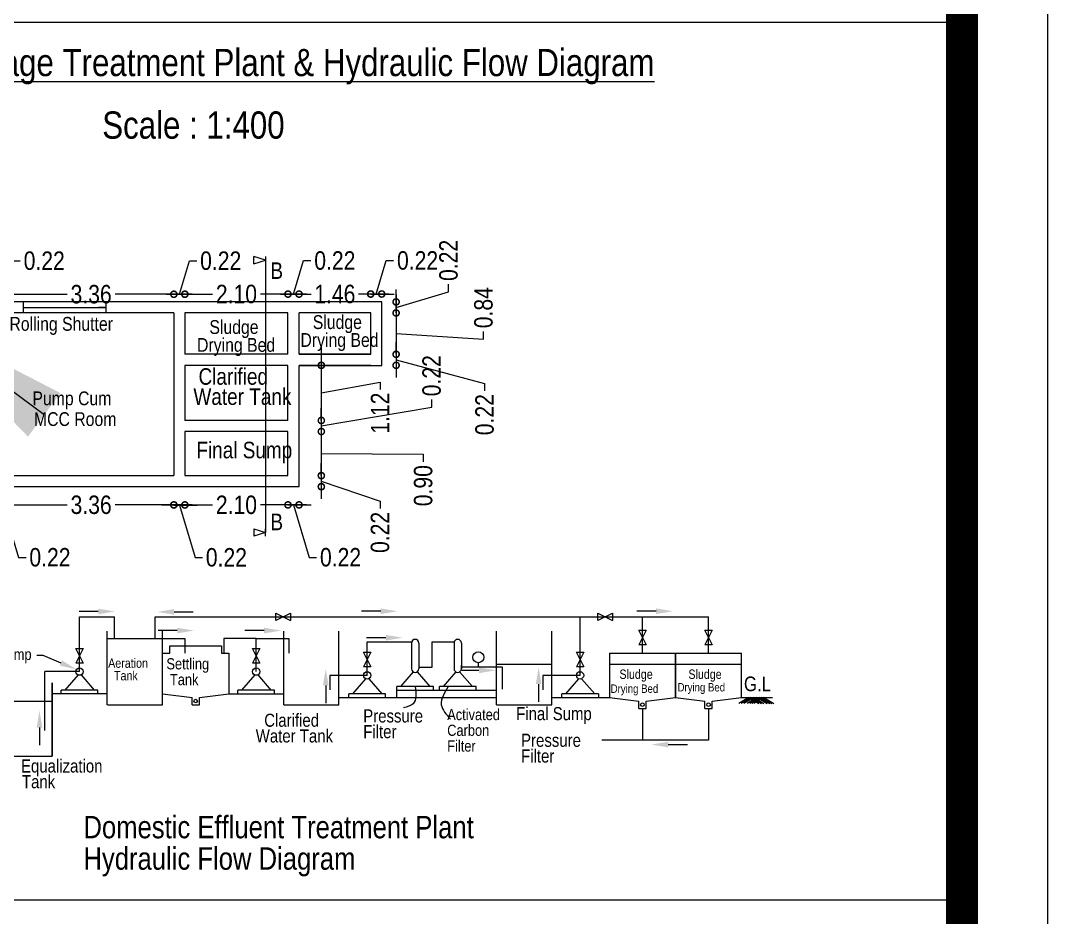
# Model space of a CAD drawing. Header units: metres. Extents: x 3750 to 6203, y 1588 to 3614.
# Drawn here: x 3840.56 to 3848.91, y 1775.19 to 1782.48 of the extents above; entities that cross this region are included whole.
import ezdxf
from ezdxf import colors
from ezdxf.entities.mleader import LeaderData, LeaderLine
from ezdxf.math import Vec2, Vec3

# ---------------------------------------------------------------- set-up
doc = ezdxf.new("R2010")
doc.units = ezdxf.units.M
doc.linetypes.add('ACAD_ISO02W100', pattern=[15, 12, -3])
doc.linetypes.add('PHANTOM2', pattern=[31.75, 15.875, -3.175, 3.175, -3.175, 3.175, -3.175])
doc.styles.add('DIM', font='swissc.ttf')
doc.styles.get("Standard").update_dxf_attribs({"font": 'swissc.ttf'})
doc.styles.add('style2a', font='swissc.ttf')
doc.dimstyles.new('Din', dxfattribs={"dimscale": 0, "dimtxt": 0.25, "dimasz": 0.1, "dimexe": 0.15, "dimexo": 0.15, "dimgap": 0.03, "dimtad": 0, "dimzin": 0, "dimdsep": 46, "dimtxsty": 'DIM', "dimblk": 'DOTSMALL', "dimcen": 0.09, "dimdle": 0.15, "dimse1": 1, "dimse2": 1, "dimclrd": 256, "dimclre": 256, "dimclrt": 7, "dimadec": 0, "dimazin": 3, "dimtfac": 1, "dimtofl": 0, "dimtmove": 0, "dimatfit": 0, "dimldrblk": 'DOTSMALL', "dimfxl": 0, "dimtolj": 1, "dimtzin": 0, "dimarcsym": 0})

# ---------------------------------------------------------------- blocks, each defined once
blk = doc.blocks.new('_DotSmall')
at = {"color": 0, "linetype": 'ByBlock', "const_width": 0.5}
blk.add_lwpolyline([(-0.0625, 0, 1), (0.0625, 0, 1)], format="xyb", close=True, dxfattribs=at)
blk = doc.blocks.new('*D369')
at = {"lineweight": -2}
for p, q in [((3840.4131, 1780.2551), (3840.4947, 1780.5272)), ((3840.4947, 1780.5272), (3840.5547, 1780.5272)), ((3840.3682, 1780.2551), (3840.2682, 1780.2551)), ((3840.3682, 1780.2551), (3840.4579, 1780.2551)), ((3840.4579, 1780.2551), (3840.5579, 1780.2551))]:
    blk.add_line(p, q, dxfattribs=at)
at = {"layer": 'Defpoints', "color": 0}
for p in [(3840.4579, 1780.2551), (3840.3682, 1780.1033), (3840.4579, 1780.1033)]:
    blk.add_point(p, dxfattribs=at)
at = {"lineweight": -2, "xscale": 0.1, "yscale": 0.1, "zscale": 0.1}
blk.add_blockref('_DotSmall', (3840.3682, 1780.2551), dxfattribs=at)
at = {"lineweight": -2, "xscale": 0.1, "yscale": 0.1, "zscale": 0.1, "rotation": 180}
blk.add_blockref('_DotSmall', (3840.4579, 1780.2551), dxfattribs=at)
at = {"color": 7, "insert": (3840.7492, 1780.5272), "char_height": 0.15, "attachment_point": 5, "style": 'DIM'}
blk.add_mtext('\\A1;0.22', dxfattribs=at)
blk = doc.blocks.new('*D370')
at = {"lineweight": -2}
for p, q in [((3840.3079, 1780.2551), (3840.9343, 1780.2551)), ((3841.9529, 1780.2551), (3841.3265, 1780.2551))]:
    blk.add_line(p, q, dxfattribs=at)
at = {"layer": 'Defpoints', "color": 0}
for p in [(3841.8029, 1780.2551), (3840.4579, 1780.1033), (3841.8029, 1780.1033)]:
    blk.add_point(p, dxfattribs=at)
at = {"lineweight": -2, "xscale": 0.1, "yscale": 0.1, "zscale": 0.1, "rotation": 180}
blk.add_blockref('_DotSmall', (3840.4579, 1780.2551), dxfattribs=at)
at = {"lineweight": -2, "xscale": 0.1, "yscale": 0.1, "zscale": 0.1}
blk.add_blockref('_DotSmall', (3841.8029, 1780.2551), dxfattribs=at)
at = {"color": 7, "insert": (3841.1304, 1780.2551), "char_height": 0.15, "attachment_point": 5, "style": 'DIM'}
blk.add_mtext('\\A1;3.36', dxfattribs=at)
blk = doc.blocks.new('*D371')
at = {"lineweight": -2}
for p, q in [((3841.8477, 1780.2552), (3841.9293, 1780.5273)), ((3841.9293, 1780.5273), (3841.9893, 1780.5273)), ((3841.8029, 1780.2552), (3841.7029, 1780.2552)), ((3841.8029, 1780.2552), (3841.8925, 1780.2552)), ((3841.8925, 1780.2552), (3841.9925, 1780.2552))]:
    blk.add_line(p, q, dxfattribs=at)
at = {"layer": 'Defpoints', "color": 0}
for p in [(3841.8925, 1780.2552), (3841.8029, 1780.1033), (3841.8925, 1780.1033)]:
    blk.add_point(p, dxfattribs=at)
at = {"lineweight": -2, "xscale": 0.1, "yscale": 0.1, "zscale": 0.1}
blk.add_blockref('_DotSmall', (3841.8029, 1780.2552), dxfattribs=at)
at = {"lineweight": -2, "xscale": 0.1, "yscale": 0.1, "zscale": 0.1, "rotation": 180}
blk.add_blockref('_DotSmall', (3841.8925, 1780.2552), dxfattribs=at)
at = {"color": 7, "insert": (3842.1838, 1780.5273), "char_height": 0.15, "attachment_point": 5, "style": 'DIM'}
blk.add_mtext('\\A1;0.22', dxfattribs=at)
blk = doc.blocks.new('*D372')
at = {"lineweight": -2}
for p, q in [((3841.7425, 1780.2564), (3842.1171, 1780.2564)), ((3842.8809, 1780.2564), (3842.5063, 1780.2564))]:
    blk.add_line(p, q, dxfattribs=at)
at = {"layer": 'Defpoints', "color": 0}
for p in [(3842.7309, 1780.2564), (3841.8925, 1780.1033), (3842.7309, 1780.1033)]:
    blk.add_point(p, dxfattribs=at)
at = {"lineweight": -2, "xscale": 0.1, "yscale": 0.1, "zscale": 0.1, "rotation": 180}
blk.add_blockref('_DotSmall', (3841.8925, 1780.2564), dxfattribs=at)
at = {"lineweight": -2, "xscale": 0.1, "yscale": 0.1, "zscale": 0.1}
blk.add_blockref('_DotSmall', (3842.7309, 1780.2564), dxfattribs=at)
at = {"color": 7, "insert": (3842.3117, 1780.2564), "char_height": 0.15, "attachment_point": 5, "style": 'DIM'}
blk.add_mtext('\\A1;2.10', dxfattribs=at)
blk = doc.blocks.new('*D373')
at = {"lineweight": -2}
for p, q in [((3842.7757, 1780.2566), (3842.8574, 1780.5287)), ((3842.8574, 1780.5287), (3842.9174, 1780.5287)), ((3842.7309, 1780.2566), (3842.6309, 1780.2566)), ((3842.7309, 1780.2566), (3842.8206, 1780.2566)), ((3842.8206, 1780.2566), (3842.9206, 1780.2566))]:
    blk.add_line(p, q, dxfattribs=at)
at = {"layer": 'Defpoints', "color": 0}
for p in [(3842.8206, 1780.2566), (3842.7309, 1780.1033), (3842.8206, 1780.1033)]:
    blk.add_point(p, dxfattribs=at)
at = {"lineweight": -2, "xscale": 0.1, "yscale": 0.1, "zscale": 0.1}
blk.add_blockref('_DotSmall', (3842.7309, 1780.2566), dxfattribs=at)
at = {"lineweight": -2, "xscale": 0.1, "yscale": 0.1, "zscale": 0.1, "rotation": 180}
blk.add_blockref('_DotSmall', (3842.8206, 1780.2566), dxfattribs=at)
at = {"color": 7, "insert": (3843.1119, 1780.5287), "char_height": 0.15, "attachment_point": 5, "style": 'DIM'}
blk.add_mtext('\\A1;0.22', dxfattribs=at)
blk = doc.blocks.new('*D374')
at = {"lineweight": -2}
for p, q in [((3842.6706, 1780.2566), (3842.9194, 1780.2566)), ((3843.5534, 1780.2566), (3843.3046, 1780.2566))]:
    blk.add_line(p, q, dxfattribs=at)
at = {"layer": 'Defpoints', "color": 0}
for p in [(3843.4034, 1780.2566), (3842.8206, 1780.1033), (3843.4034, 1780.1033)]:
    blk.add_point(p, dxfattribs=at)
at = {"lineweight": -2, "xscale": 0.1, "yscale": 0.1, "zscale": 0.1, "rotation": 180}
blk.add_blockref('_DotSmall', (3842.8206, 1780.2566), dxfattribs=at)
at = {"lineweight": -2, "xscale": 0.1, "yscale": 0.1, "zscale": 0.1}
blk.add_blockref('_DotSmall', (3843.4034, 1780.2566), dxfattribs=at)
at = {"color": 7, "insert": (3843.112, 1780.2566), "char_height": 0.15, "attachment_point": 5, "style": 'DIM'}
blk.add_mtext('\\A1;1.46', dxfattribs=at)
blk = doc.blocks.new('*D375')
at = {"lineweight": -2}
for p, q in [((3843.4482, 1780.2573), (3843.5299, 1780.5294)), ((3843.5299, 1780.5294), (3843.5899, 1780.5294)), ((3843.4034, 1780.2573), (3843.3034, 1780.2573)), ((3843.4034, 1780.2573), (3843.4931, 1780.2573)), ((3843.4931, 1780.2573), (3843.5931, 1780.2573))]:
    blk.add_line(p, q, dxfattribs=at)
at = {"layer": 'Defpoints', "color": 0}
for p in [(3843.4931, 1780.2573), (3843.4034, 1780.1033), (3843.4931, 1780.1033)]:
    blk.add_point(p, dxfattribs=at)
at = {"lineweight": -2, "xscale": 0.1, "yscale": 0.1, "zscale": 0.1}
blk.add_blockref('_DotSmall', (3843.4034, 1780.2573), dxfattribs=at)
at = {"lineweight": -2, "xscale": 0.1, "yscale": 0.1, "zscale": 0.1, "rotation": 180}
blk.add_blockref('_DotSmall', (3843.4931, 1780.2573), dxfattribs=at)
at = {"color": 7, "insert": (3843.7844, 1780.5294), "char_height": 0.15, "attachment_point": 5, "style": 'DIM'}
blk.add_mtext('\\A1;0.22', dxfattribs=at)
blk = doc.blocks.new('*D385')
at = {"lineweight": -2}
for p, q in [((3840.3682, 1778.5425), (3840.2682, 1778.5425)), ((3840.3682, 1778.5425), (3840.4579, 1778.5425)), ((3840.4131, 1778.5425), (3840.541, 1778.1162)), ((3840.4579, 1778.5425), (3840.5579, 1778.5425)), ((3840.541, 1778.1162), (3840.601, 1778.1162))]:
    blk.add_line(p, q, dxfattribs=at)
at = {"layer": 'Defpoints', "color": 0}
for p in [(3840.3682, 1778.7808), (3840.4579, 1778.7808), (3840.4579, 1778.5425)]:
    blk.add_point(p, dxfattribs=at)
at = {"lineweight": -2, "xscale": 0.1, "yscale": 0.1, "zscale": 0.1}
blk.add_blockref('_DotSmall', (3840.3682, 1778.5425), dxfattribs=at)
at = {"lineweight": -2, "xscale": 0.1, "yscale": 0.1, "zscale": 0.1, "rotation": 180}
blk.add_blockref('_DotSmall', (3840.4579, 1778.5425), dxfattribs=at)
at = {"color": 7, "insert": (3840.7955, 1778.1162), "char_height": 0.15, "attachment_point": 5, "style": 'DIM'}
blk.add_mtext('\\A1;0.22', dxfattribs=at)
blk = doc.blocks.new('*D386')
at = {"lineweight": -2}
for p, q in [((3840.3079, 1778.543), (3840.9343, 1778.543)), ((3841.9529, 1778.543), (3841.3265, 1778.543))]:
    blk.add_line(p, q, dxfattribs=at)
at = {"layer": 'Defpoints', "color": 0}
for p in [(3840.4579, 1778.7808), (3841.8029, 1778.7808), (3841.8029, 1778.543)]:
    blk.add_point(p, dxfattribs=at)
at = {"lineweight": -2, "xscale": 0.1, "yscale": 0.1, "zscale": 0.1, "rotation": 180}
blk.add_blockref('_DotSmall', (3840.4579, 1778.543), dxfattribs=at)
at = {"lineweight": -2, "xscale": 0.1, "yscale": 0.1, "zscale": 0.1}
blk.add_blockref('_DotSmall', (3841.8029, 1778.543), dxfattribs=at)
at = {"color": 7, "insert": (3841.1304, 1778.543), "char_height": 0.15, "attachment_point": 5, "style": 'DIM'}
blk.add_mtext('\\A1;3.36', dxfattribs=at)
blk = doc.blocks.new('*D387')
at = {"lineweight": -2}
for p, q in [((3841.8029, 1778.542), (3841.7029, 1778.542)), ((3841.8029, 1778.542), (3841.8925, 1778.542)), ((3841.8477, 1778.542), (3841.9756, 1778.1158)), ((3841.8925, 1778.542), (3841.9925, 1778.542)), ((3841.9756, 1778.1158), (3842.0356, 1778.1158))]:
    blk.add_line(p, q, dxfattribs=at)
at = {"layer": 'Defpoints', "color": 0}
for p in [(3841.8029, 1778.7808), (3841.8925, 1778.7808), (3841.8925, 1778.542)]:
    blk.add_point(p, dxfattribs=at)
at = {"lineweight": -2, "xscale": 0.1, "yscale": 0.1, "zscale": 0.1}
blk.add_blockref('_DotSmall', (3841.8029, 1778.542), dxfattribs=at)
at = {"lineweight": -2, "xscale": 0.1, "yscale": 0.1, "zscale": 0.1, "rotation": 180}
blk.add_blockref('_DotSmall', (3841.8925, 1778.542), dxfattribs=at)
at = {"color": 7, "insert": (3842.2301, 1778.1158), "char_height": 0.15, "attachment_point": 5, "style": 'DIM'}
blk.add_mtext('\\A1;0.22', dxfattribs=at)
blk = doc.blocks.new('*D388')
at = {"lineweight": -2}
for p, q in [((3841.7425, 1778.5428), (3842.1171, 1778.5428)), ((3842.8809, 1778.5428), (3842.5063, 1778.5428))]:
    blk.add_line(p, q, dxfattribs=at)
at = {"layer": 'Defpoints', "color": 0}
for p in [(3841.8925, 1778.7808), (3842.7309, 1778.7808), (3842.7309, 1778.5428)]:
    blk.add_point(p, dxfattribs=at)
at = {"lineweight": -2, "xscale": 0.1, "yscale": 0.1, "zscale": 0.1, "rotation": 180}
blk.add_blockref('_DotSmall', (3841.8925, 1778.5428), dxfattribs=at)
at = {"lineweight": -2, "xscale": 0.1, "yscale": 0.1, "zscale": 0.1}
blk.add_blockref('_DotSmall', (3842.7309, 1778.5428), dxfattribs=at)
at = {"color": 7, "insert": (3842.3117, 1778.5428), "char_height": 0.15, "attachment_point": 5, "style": 'DIM'}
blk.add_mtext('\\A1;2.10', dxfattribs=at)
blk = doc.blocks.new('*D389')
at = {"lineweight": -2}
for p, q in [((3842.7309, 1778.5428), (3842.6309, 1778.5428)), ((3842.7309, 1778.5428), (3842.8206, 1778.5428)), ((3842.7757, 1778.5428), (3842.9036, 1778.1165)), ((3842.8206, 1778.5428), (3842.9206, 1778.5428)), ((3842.9036, 1778.1165), (3842.9636, 1778.1165))]:
    blk.add_line(p, q, dxfattribs=at)
at = {"layer": 'Defpoints', "color": 0}
for p in [(3842.7309, 1778.7808), (3842.8206, 1778.7808), (3842.8206, 1778.5428)]:
    blk.add_point(p, dxfattribs=at)
at = {"lineweight": -2, "xscale": 0.1, "yscale": 0.1, "zscale": 0.1}
blk.add_blockref('_DotSmall', (3842.7309, 1778.5428), dxfattribs=at)
at = {"lineweight": -2, "xscale": 0.1, "yscale": 0.1, "zscale": 0.1, "rotation": 180}
blk.add_blockref('_DotSmall', (3842.8206, 1778.5428), dxfattribs=at)
at = {"color": 7, "insert": (3843.1581, 1778.1165), "char_height": 0.15, "attachment_point": 5, "style": 'DIM'}
blk.add_mtext('\\A1;0.22', dxfattribs=at)
blk = doc.blocks.new('*D398')
at = {"lineweight": -2}
for p, q in [((3843.61, 1780.193), (3843.61, 1780.293)), ((3844.0363, 1780.2761), (3844.0363, 1780.3361)), ((3843.61, 1780.1482), (3844.0363, 1780.2761)), ((3843.61, 1780.1033), (3843.61, 1780.193)), ((3843.61, 1780.1033), (3843.61, 1780.0033))]:
    blk.add_line(p, q, dxfattribs=at)
at = {"layer": 'Defpoints', "color": 0}
for p in [(3843.4034, 1780.193), (3843.61, 1780.193), (3843.4034, 1780.1033)]:
    blk.add_point(p, dxfattribs=at)
at = {"lineweight": -2, "xscale": 0.1, "yscale": 0.1, "zscale": 0.1}
for p, rotation in [((3843.61, 1780.193), 270), ((3843.61, 1780.1033), 90)]:
    blk.add_blockref('_DotSmall', p, dxfattribs=dict(at, rotation=rotation))
at = {"color": 7, "insert": (3844.0363, 1780.5306), "char_height": 0.15, "attachment_point": 5, "rotation": 90, "style": 'DIM'}
blk.add_mtext('\\A1;0.22', dxfattribs=at)
blk = doc.blocks.new('*D399')
at = {"lineweight": -2}
for p, q in [((3843.61, 1780.2533), (3843.61, 1779.6171)), ((3844.3207, 1779.8913), (3844.3207, 1779.9513)), ((3843.61, 1779.9352), (3844.3207, 1779.8913))]:
    blk.add_line(p, q, dxfattribs=at)
at = {"layer": 'Defpoints', "color": 0}
for p in [(3843.4034, 1780.1033), (3843.4034, 1779.7671), (3843.61, 1779.7671)]:
    blk.add_point(p, dxfattribs=at)
at = {"lineweight": -2, "xscale": 0.1, "yscale": 0.1, "zscale": 0.1}
for p, rotation in [((3843.61, 1780.1033), 90), ((3843.61, 1779.7671), 270)]:
    blk.add_blockref('_DotSmall', p, dxfattribs=dict(at, rotation=rotation))
at = {"color": 7, "insert": (3844.3207, 1780.1462), "char_height": 0.15, "attachment_point": 5, "rotation": 90, "style": 'DIM'}
blk.add_mtext('\\A1;0.84', dxfattribs=at)
blk = doc.blocks.new('*D400')
at = {"lineweight": -2}
for p, q in [((3843.61, 1779.7671), (3843.61, 1779.8671)), ((3843.61, 1779.7671), (3843.61, 1779.6774)), ((3843.61, 1779.7223), (3844.3297, 1779.531)), ((3843.61, 1779.6774), (3843.61, 1779.5774)), ((3844.3297, 1779.531), (3844.3297, 1779.471))]:
    blk.add_line(p, q, dxfattribs=at)
at = {"layer": 'Defpoints', "color": 0}
for p in [(3843.4034, 1779.7671), (3843.4034, 1779.6774), (3843.61, 1779.6774)]:
    blk.add_point(p, dxfattribs=at)
at = {"lineweight": -2, "xscale": 0.1, "yscale": 0.1, "zscale": 0.1}
for p, rotation in [((3843.61, 1779.7671), 270), ((3843.61, 1779.6774), 90)]:
    blk.add_blockref('_DotSmall', p, dxfattribs=dict(at, rotation=rotation))
at = {"color": 7, "insert": (3844.3297, 1779.2765), "char_height": 0.15, "attachment_point": 5, "rotation": 90, "style": 'DIM'}
blk.add_mtext('\\A1;0.22', dxfattribs=at)
blk = doc.blocks.new('*D401')
at = {"lineweight": -2}
for p, q in [((3843.002, 1779.8274), (3843.002, 1779.0791)), ((3843.002, 1779.4533), (3843.4795, 1779.5401)), ((3843.4795, 1779.5401), (3843.4795, 1779.4801))]:
    blk.add_line(p, q, dxfattribs=at)
at = {"layer": 'Defpoints', "color": 0}
for p in [(3842.8206, 1779.6774), (3842.7309, 1779.2291), (3843.002, 1779.2291)]:
    blk.add_point(p, dxfattribs=at)
at = {"lineweight": -2, "xscale": 0.1, "yscale": 0.1, "zscale": 0.1}
for p, rotation in [((3843.002, 1779.6774), 90), ((3843.002, 1779.2291), 270)]:
    blk.add_blockref('_DotSmall', p, dxfattribs=dict(at, rotation=rotation))
at = {"color": 7, "insert": (3843.4795, 1779.2885), "char_height": 0.15, "attachment_point": 5, "rotation": 90, "style": 'DIM'}
blk.add_mtext('\\A1;1.12', dxfattribs=at)
blk = doc.blocks.new('*D402')
at = {"lineweight": -2}
for p, q in [((3843.8992, 1779.3385), (3843.8992, 1779.3985)), ((3843.002, 1779.1843), (3843.8992, 1779.3385)), ((3843.002, 1779.2291), (3843.002, 1779.3291)), ((3843.002, 1779.2291), (3843.002, 1779.1394)), ((3843.002, 1779.1394), (3843.002, 1779.0394))]:
    blk.add_line(p, q, dxfattribs=at)
at = {"layer": 'Defpoints', "color": 0}
for p in [(3842.7309, 1779.2291), (3842.7309, 1779.1394), (3843.002, 1779.1394)]:
    blk.add_point(p, dxfattribs=at)
at = {"lineweight": -2, "xscale": 0.1, "yscale": 0.1, "zscale": 0.1}
for p, rotation in [((3843.002, 1779.2291), 270), ((3843.002, 1779.1394), 90)]:
    blk.add_blockref('_DotSmall', p, dxfattribs=dict(at, rotation=rotation))
at = {"color": 7, "insert": (3843.8992, 1779.593), "char_height": 0.15, "attachment_point": 5, "rotation": 90, "style": 'DIM'}
blk.add_mtext('\\A1;0.22', dxfattribs=at)
blk = doc.blocks.new('*D351')
at = {"lineweight": -2}
for p, q in [((3843.002, 1779.2894), (3843.002, 1778.6308)), ((3843.002, 1778.9601), (3843.8303, 1778.954)), ((3843.8303, 1778.954), (3843.8303, 1778.894))]:
    blk.add_line(p, q, dxfattribs=at)
at = {"layer": 'Defpoints', "color": 0}
for p in [(3842.7309, 1779.1394), (3842.7309, 1778.7808), (3843.002, 1778.7808)]:
    blk.add_point(p, dxfattribs=at)
at = {"lineweight": -2, "xscale": 0.1, "yscale": 0.1, "zscale": 0.1}
for p, rotation in [((3843.002, 1779.1394), 90), ((3843.002, 1778.7808), 270)]:
    blk.add_blockref('_DotSmall', p, dxfattribs=dict(at, rotation=rotation))
at = {"color": 7, "insert": (3843.8303, 1778.6992), "char_height": 0.15, "attachment_point": 5, "rotation": 90, "style": 'DIM'}
blk.add_mtext('\\A1;0.90', dxfattribs=at)
blk = doc.blocks.new('*D403')
at = {"lineweight": -2}
for p, q in [((3843.002, 1778.7808), (3843.002, 1778.8808)), ((3843.002, 1778.7808), (3843.002, 1778.6911)), ((3843.002, 1778.736), (3843.4798, 1778.5739)), ((3843.002, 1778.6911), (3843.002, 1778.5911)), ((3843.4798, 1778.5739), (3843.4798, 1778.5139))]:
    blk.add_line(p, q, dxfattribs=at)
at = {"layer": 'Defpoints', "color": 0}
for p in [(3842.7309, 1778.7808), (3842.7309, 1778.6911), (3843.002, 1778.6911)]:
    blk.add_point(p, dxfattribs=at)
at = {"lineweight": -2, "xscale": 0.1, "yscale": 0.1, "zscale": 0.1}
for p, rotation in [((3843.002, 1778.7808), 270), ((3843.002, 1778.6911), 90)]:
    blk.add_blockref('_DotSmall', p, dxfattribs=dict(at, rotation=rotation))
at = {"color": 7, "insert": (3843.4798, 1778.3193), "char_height": 0.15, "attachment_point": 5, "rotation": 90, "style": 'DIM'}
blk.add_mtext('\\A1;0.22', dxfattribs=at)

msp = doc.modelspace()

# ---------------------------------------------------------------- linework, layer by layer
for p, q in [((3842.5494, 1780.5327), (3842.4526, 1780.5617)), ((3842.4526, 1780.5036), (3842.5494, 1780.5327)), ((3840.5802, 1780.1033), (3840.5802, 1780.193)), ((3840.5802, 1780.1482), (3841.2527, 1780.1482)), ((3841.2527, 1780.1482), (3841.1906, 1780.1482)), ((3841.2527, 1780.1033), (3841.2527, 1780.193)), ((3841.8029, 1780.1033), (3840.4579, 1780.1033)), ((3841.8029, 1780.1033), (3841.8029, 1778.7808)), ((3842.7309, 1780.1033), (3841.8925, 1780.1033)), ((3841.8925, 1780.1033), (3841.8925, 1779.7671)), ((3842.7309, 1779.7671), (3842.7309, 1780.1033)), ((3842.8206, 1779.7671), (3842.8206, 1780.1033)), ((3843.4034, 1780.1033), (3842.8206, 1780.1033)), ((3843.4034, 1779.7671), (3843.4034, 1780.1033)), ((3842.7309, 1779.7671), (3841.8925, 1779.7671)), ((3842.8206, 1779.7671), (3843.4034, 1779.7671)), ((3843.4034, 1779.7671), (3842.8206, 1779.7671)), ((3842.7309, 1779.6774), (3841.8925, 1779.6774)), ((3841.8925, 1779.6774), (3841.8925, 1779.2291)), ((3842.7309, 1779.2291), (3842.7309, 1779.6774)), ((3843.4034, 1779.6774), (3842.8206, 1779.6774)), ((3842.7309, 1779.2291), (3841.8925, 1779.2291)), ((3842.7309, 1779.1394), (3841.8925, 1779.1394)), ((3841.8925, 1779.1394), (3841.8925, 1778.7808)), ((3842.7309, 1778.7808), (3842.7309, 1779.1394)), ((3839.7585, 1778.7808), (3841.8029, 1778.7808)), ((3841.8925, 1778.7808), (3842.7309, 1778.7808)), ((3842.4526, 1778.3478), (3842.5494, 1778.3187)), ((3842.5494, 1778.3187), (3842.4526, 1778.2896)), ((3841.6522, 1777.4557), (3841.6522, 1777.6333)), ((3842.633, 1777.6035), (3842.633, 1777.6632)), ((3842.633, 1777.6632), (3842.6927, 1777.6333)), ((3842.6927, 1777.6333), (3842.633, 1777.6035)), ((3842.6927, 1777.6333), (3842.7524, 1777.6632)), ((3842.6927, 1777.6333), (3842.7524, 1777.6035)), ((3842.7524, 1777.6632), (3842.7524, 1777.6035)), ((3845.2506, 1777.6632), (3845.3103, 1777.6333)), ((3845.2506, 1777.6035), (3845.2506, 1777.6632)), ((3845.3103, 1777.6333), (3845.2506, 1777.6035)), ((3845.3103, 1777.6333), (3845.37, 1777.6632)), ((3845.3103, 1777.6333), (3845.37, 1777.6035)), ((3845.37, 1777.6632), (3845.37, 1777.6035)), ((3841.2601, 1776.9186), (3841.2601, 1777.5154)), ((3841.2643, 1777.4557), (3841.7119, 1777.4557)), ((3841.7119, 1776.9186), (3841.7119, 1777.5154)), ((3841.7119, 1777.4557), (3841.8909, 1777.4557)), ((3841.8909, 1777.4557), (3841.8909, 1777.3364)), ((3842.6966, 1776.9186), (3842.6966, 1777.5154)), ((3843.1442, 1776.9186), (3843.1442, 1777.5154)), ((3844.4274, 1776.9186), (3844.4274, 1777.5154)), ((3844.875, 1776.9186), (3844.875, 1777.5154)), ((3845.6128, 1777.4642), (3845.583, 1777.5239)), ((3845.583, 1777.5239), (3845.6427, 1777.5239)), ((3845.6128, 1777.4642), (3845.583, 1777.4046)), ((3845.6427, 1777.5239), (3845.6128, 1777.4642)), ((3845.6128, 1777.4642), (3845.6427, 1777.4046)), ((3846.1201, 1777.5239), (3846.1798, 1777.5239)), ((3846.1499, 1777.4642), (3846.1201, 1777.5239)), ((3846.1499, 1777.4642), (3846.1201, 1777.4046)), ((3846.1798, 1777.5239), (3846.1499, 1777.4642)), ((3846.1499, 1777.4642), (3846.1798, 1777.4046)), ((3841.0064, 1777.3747), (3841.0661, 1777.3747)), ((3841.0363, 1777.315), (3841.0064, 1777.3747)), ((3841.0661, 1777.3747), (3841.0363, 1777.315)), ((3841.7716, 1777.3364), (3841.7716, 1777.396)), ((3841.7716, 1777.396), (3842.1893, 1777.396)), ((3842.1893, 1777.396), (3842.1893, 1777.3364)), ((3842.4728, 1777.315), (3842.443, 1777.3747)), ((3842.443, 1777.3747), (3842.5027, 1777.3747)), ((3842.5027, 1777.3747), (3842.4728, 1777.315)), ((3843.7353, 1777.4201), (3843.7353, 1777.2112)), ((3843.7949, 1777.4201), (3843.7949, 1777.2112)), ((3843.9033, 1777.2225), (3843.9033, 1777.4285)), ((3843.9033, 1777.4285), (3844.0819, 1777.4285)), ((3844.0807, 1777.4201), (3844.0807, 1777.2112)), ((3844.1404, 1777.4201), (3844.1404, 1777.2112)), ((3845.6427, 1777.4046), (3845.583, 1777.4046)), ((3846.1798, 1777.4046), (3846.1201, 1777.4046)), ((3841.0363, 1777.315), (3841.0064, 1777.2554)), ((3841.0363, 1777.315), (3841.0661, 1777.2554)), ((3841.7119, 1777.3364), (3841.7716, 1777.3364)), ((3842.1893, 1777.3364), (3842.249, 1777.3364)), ((3842.249, 1777.3364), (3842.249, 1777.0081)), ((3842.4728, 1777.315), (3842.443, 1777.2554)), ((3842.4728, 1777.315), (3842.5027, 1777.2554)), ((3843.3748, 1777.2852), (3843.345, 1777.3449)), ((3843.345, 1777.3449), (3843.4047, 1777.3449)), ((3843.3748, 1777.2852), (3843.345, 1777.2255)), ((3843.4047, 1777.3449), (3843.3748, 1777.2852)), ((3843.3748, 1777.2852), (3843.4047, 1777.2255)), ((3845.0757, 1777.3449), (3845.1354, 1777.3449)), ((3845.1055, 1777.2852), (3845.0757, 1777.3449)), ((3845.1055, 1777.2852), (3845.0757, 1777.2255)), ((3845.1354, 1777.3449), (3845.1055, 1777.2852)), ((3845.1055, 1777.2852), (3845.1354, 1777.2255)), ((3845.3443, 1777.3364), (3845.3443, 1776.9783)), ((3845.3443, 1777.3364), (3845.8814, 1777.3364)), ((3845.8814, 1776.9783), (3845.8814, 1777.3364)), ((3845.8814, 1777.3364), (3846.4185, 1777.3364)), ((3845.8814, 1777.3364), (3845.8814, 1776.9783)), ((3846.4185, 1776.9783), (3846.4185, 1777.3364)), ((3841.0661, 1777.2554), (3841.0064, 1777.2554)), ((3842.5027, 1777.2554), (3842.443, 1777.2554)), ((3843.4047, 1777.2255), (3843.345, 1777.2255)), ((3843.7949, 1777.2225), (3843.9033, 1777.2225)), ((3844.1404, 1777.2112), (3844.1404, 1777.2411)), ((3844.278, 1777.2596), (3844.278, 1777.2262)), ((3844.4274, 1777.2468), (3844.875, 1777.2468)), ((3845.1354, 1777.2255), (3845.0757, 1777.2255)), ((3845.3443, 1777.2468), (3845.8814, 1777.2468)), ((3845.8814, 1777.2468), (3846.4185, 1777.2468)), ((3841.0238, 1777.1601), (3840.9169, 1777.038)), ((3841.0488, 1777.1601), (3841.1556, 1777.038)), ((3842.4603, 1777.1601), (3842.3535, 1777.038)), ((3842.4853, 1777.1601), (3842.5922, 1777.038)), ((3843.3623, 1777.1302), (3843.2555, 1777.0081)), ((3843.3873, 1777.1302), (3843.4942, 1777.0081)), ((3843.7492, 1777.186), (3843.6457, 1777.0678)), ((3843.781, 1777.186), (3843.8845, 1777.0678)), ((3844.0946, 1777.186), (3843.9912, 1777.0678)), ((3844.1265, 1777.186), (3844.2299, 1777.0678)), ((3845.093, 1777.1302), (3844.9862, 1777.0081)), ((3845.118, 1777.1302), (3845.2249, 1777.0081)), ((3840.8125, 1777.0976), (3840.8125, 1776.5008)), ((3840.8125, 1776.5008), (3840.8125, 1777.0976)), ((3841.1855, 1777.038), (3840.8871, 1777.038)), ((3840.8871, 1777.0081), (3840.8871, 1777.038)), ((3841.1855, 1777.0081), (3841.1855, 1777.038)), ((3842.622, 1777.038), (3842.3236, 1777.038)), ((3842.3236, 1777.0081), (3842.3236, 1777.038)), ((3842.622, 1777.0081), (3842.622, 1777.038)), ((3843.038, 1777.0748), (3843.038, 1776.931)), ((3843.9143, 1777.0678), (3843.6159, 1777.0678)), ((3843.6159, 1776.9783), (3843.6159, 1777.0678)), ((3843.6159, 1777.038), (3844.4274, 1777.038)), ((3843.9143, 1777.038), (3843.9143, 1777.0678)), ((3843.9614, 1777.038), (3843.9614, 1777.0678)), ((3844.2598, 1777.0678), (3843.9614, 1777.0678)), ((3844.2598, 1777.038), (3844.2598, 1777.0678)), ((3844.7687, 1777.0868), (3844.7687, 1776.943)), ((3840.3649, 1776.9484), (3840.8125, 1776.9484)), ((3841.2601, 1777.0081), (3840.8125, 1777.0081)), ((3841.7119, 1777.0081), (3841.9506, 1776.9783)), ((3841.9506, 1776.9186), (3841.9506, 1776.9783)), ((3842.0103, 1776.9783), (3842.249, 1777.0081)), ((3842.0103, 1776.9186), (3842.0103, 1776.9783)), ((3842.249, 1777.0081), (3842.6966, 1777.0081)), ((3843.1442, 1776.9186), (3843.1442, 1776.9783)), ((3843.1442, 1776.9783), (3844.4274, 1776.9783)), ((3843.2256, 1776.9783), (3843.2256, 1777.0081)), ((3843.524, 1777.0081), (3843.2256, 1777.0081)), ((3843.524, 1776.9783), (3843.524, 1777.0081)), ((3844.875, 1776.9783), (3845.3443, 1776.9783)), ((3845.2547, 1777.0081), (3844.9563, 1777.0081)), ((3844.9563, 1776.9783), (3844.9563, 1777.0081)), ((3845.2547, 1777.0081), (3845.2547, 1776.9783)), ((3845.3443, 1776.9783), (3845.583, 1776.9484)), ((3845.583, 1776.8888), (3845.583, 1776.9484)), ((3845.6427, 1776.9484), (3845.8814, 1776.9783)), ((3845.6427, 1776.8888), (3845.6427, 1776.9484)), ((3845.8814, 1776.9783), (3846.1201, 1776.9484)), ((3846.1201, 1776.8888), (3846.1201, 1776.9484)), ((3846.1798, 1776.9484), (3846.4185, 1776.9783)), ((3846.1798, 1776.8888), (3846.1798, 1776.9484)), ((3846.477, 1776.9783), (3846.3954, 1776.9275)), ((3846.498, 1776.9783), (3846.4164, 1776.9275)), ((3846.4185, 1776.9783), (3846.6708, 1776.9783)), ((3846.5189, 1776.9783), (3846.4373, 1776.9275)), ((3846.5461, 1776.9783), (3846.4645, 1776.9275)), ((3846.477, 1776.9783), (3846.5587, 1776.9275)), ((3846.567, 1776.9783), (3846.4854, 1776.9275)), ((3846.498, 1776.9783), (3846.5796, 1776.9275)), ((3846.5838, 1776.9783), (3846.5022, 1776.9275)), ((3846.5189, 1776.9783), (3846.6005, 1776.9275)), ((3846.6005, 1776.9783), (3846.5189, 1776.9275)), ((3846.5461, 1776.9783), (3846.6277, 1776.9275)), ((3846.567, 1776.9783), (3846.6487, 1776.9275)), ((3846.5838, 1776.9783), (3846.6654, 1776.9275)), ((3846.6005, 1776.9783), (3846.6821, 1776.9275)), ((3841.2643, 1776.9186), (3841.7119, 1776.9186)), ((3841.9506, 1776.9186), (3842.0103, 1776.9186)), ((3842.6966, 1776.9186), (3843.1442, 1776.9186)), ((3843.1442, 1776.9186), (3843.1442, 1776.9246)), ((3844.4274, 1776.9186), (3844.875, 1776.9186)), ((3845.583, 1776.8888), (3845.6427, 1776.8888)), ((3846.1201, 1776.8888), (3846.1798, 1776.8888)), ((3840.7106, 1776.733), (3840.7106, 1776.5891)), ((3840.3649, 1776.5008), (3840.8125, 1776.5008))]:
    msp.add_line(p, q)
at = {"linetype": 'ACAD_ISO02W100', "ltscale": 13.5}
for p, q in [((3841.0363, 1777.1872), (3841.0363, 1777.6333)), ((3841.0363, 1777.6333), (3841.3198, 1777.6333)), ((3841.3198, 1777.4557), (3841.3198, 1777.6333)), ((3841.6522, 1777.6333), (3846.1499, 1777.6333)), ((3845.1055, 1777.1573), (3845.1055, 1777.6333)), ((3845.6128, 1777.3364), (3845.6128, 1777.6333)), ((3846.1499, 1777.3364), (3846.1499, 1777.6333)), ((3842.4728, 1777.4557), (3842.2081, 1777.4557)), ((3842.2081, 1777.4557), (3842.2081, 1777.3364)), ((3842.4728, 1777.1872), (3842.4728, 1777.4557)), ((3842.4728, 1777.4557), (3842.7375, 1777.4557)), ((3842.7375, 1777.4557), (3842.7375, 1777.3364)), ((3843.3748, 1777.1573), (3843.3748, 1777.4285)), ((3843.3748, 1777.4285), (3843.7365, 1777.4285)), ((3844.1404, 1777.2262), (3844.4709, 1777.2262)), ((3844.4709, 1777.2262), (3844.4709, 1777.0441)), ((3841.0363, 1777.1872), (3840.7528, 1777.1872)), ((3840.7528, 1776.7097), (3840.7528, 1777.1872)), ((3843.3748, 1777.1573), (3843.0715, 1777.1573)), ((3843.0715, 1777.1573), (3843.0715, 1777.0392)), ((3845.1055, 1777.1573), (3844.8022, 1777.1573)), ((3844.8022, 1777.1573), (3844.8022, 1777.0392)), ((3845.6128, 1776.8888), (3845.6128, 1776.6301)), ((3846.1499, 1776.8888), (3846.1499, 1776.6301)), ((3846.1499, 1776.6301), (3845.2828, 1776.6301))]:
    msp.add_line(p, q, dxfattribs=at)
for points in [[(3757.3408, 1816.1962), (3848.9056, 1816.1962), (3848.9056, 1743.751), (3757.3408, 1743.751)], [(3848.242, 1782.465), (3833.9843, 1782.465), (3833.9843, 1768.2017), (3848.242, 1768.2017)]]:
    msp.add_lwpolyline(points, close=True)
at = {"const_width": 0.2622}
msp.add_lwpolyline([(3758.0356, 1744.4458), (3848.2108, 1744.4458), (3848.2108, 1815.5014), (3758.0356, 1815.5014)], close=True, dxfattribs=at)
for points in [[(3842.4526, 1780.5036), (3842.4526, 1780.5617)], [(3842.5494, 1780.5617), (3842.5494, 1780.5036)], [(3839.6688, 1778.6911), (3842.8206, 1778.6911), (3842.8206, 1778.7808), (3842.8206, 1779.1394), (3842.8206, 1779.2291), (3842.8206, 1779.6774), (3843.4931, 1779.6774), (3843.4931, 1779.7671), (3843.4931, 1780.1033), (3843.4931, 1780.193), (3838.9067, 1780.193), (3838.9067, 1779.1394), (3838.9964, 1779.1394), (3839.6688, 1779.1394), (3839.6688, 1778.6911)], [(3842.4526, 1778.3478), (3842.4526, 1778.2896)], [(3842.5494, 1778.2896), (3842.5494, 1778.3478)], [(3841.1884, 1777.6764), (3841.0323, 1777.6764)], [(3841.8052, 1777.6731), (3841.9613, 1777.6731)], [(3843.4846, 1777.6785), (3843.3285, 1777.6785)], [(3845.7236, 1777.6785), (3845.5675, 1777.6785)], [(3841.8305, 1777.5214), (3841.6744, 1777.5214)], [(3842.5359, 1777.5214), (3842.3798, 1777.5214)], [(3843.5265, 1777.463), (3843.3704, 1777.463)], [(3840.8855, 1777.2576), (3840.7398, 1777.3184), (3840.688, 1777.3184)], [(3844.2838, 1777.198), (3844.1454, 1777.1975)], [(3845.822, 1776.5943), (3845.9781, 1776.5943)], [(3833.9843, 1775.3333), (3848.242, 1775.3333)]]:
    msp.add_lwpolyline(points)
at = {"linetype": 'PHANTOM2'}
msp.add_lwpolyline([(3842.5494, 1780.5327), (3842.5494, 1778.3187)], dxfattribs=at)
for centre, radius in [((3844.2785, 1777.3044), 0.0448), ((3841.0363, 1777.1872), 0.0298), ((3842.4728, 1777.1872), 0.0298), ((3843.3748, 1777.1573), 0.0298), ((3845.1055, 1777.1573), 0.0298), ((3841.9805, 1776.9484), 0.0149), ((3845.6128, 1776.9186), 0.0149), ((3846.1499, 1776.9186), 0.0149)]:
    msp.add_circle(centre, radius)
for centre, start, end in [((3843.7651, 1777.4201), 0, 180), ((3844.1106, 1777.4201), 0, 180), ((3843.7651, 1777.2112), 180, 0), ((3844.1106, 1777.2112), 180, 0)]:
    msp.add_arc(centre, 0.0298, start, end)
for points in [[(3843.7651, 1777.0678), (3843.748, 1776.9258), (3843.6703, 1776.8925)], [(3844.0335, 1777.0678), (3843.9775, 1776.9181), (3844.0521, 1776.8017)]]:
    msp.add_spline(points, degree=3)
for points in [[(3841.1884, 1777.6993), (3841.3257, 1777.6764), (3841.1884, 1777.6536)], [(3841.8052, 1777.6502), (3841.6679, 1777.6731), (3841.8052, 1777.6959)], [(3843.4846, 1777.7014), (3843.6218, 1777.6785), (3843.4846, 1777.6556)], [(3845.7236, 1777.7014), (3845.8609, 1777.6785), (3845.7236, 1777.6556)], [(3841.8305, 1777.5443), (3841.9677, 1777.5214), (3841.8305, 1777.4985)], [(3842.5359, 1777.5443), (3842.6732, 1777.5214), (3842.5359, 1777.4985)], [(3843.5265, 1777.4859), (3843.6638, 1777.463), (3843.5265, 1777.4401)], [(3840.8943, 1777.2787), (3841.0122, 1777.2048), (3840.8767, 1777.2365)], [(3843.0151, 1777.0748), (3843.038, 1777.2121), (3843.0608, 1777.0748)], [(3844.2837, 1777.2209), (3844.4211, 1777.1985), (3844.2839, 1777.1751)], [(3844.7459, 1777.0868), (3844.7687, 1777.2241), (3844.7916, 1777.0868)], [(3840.6877, 1776.733), (3840.7106, 1776.8702), (3840.7335, 1776.733)], [(3845.822, 1776.5714), (3845.6848, 1776.5943), (3845.822, 1776.6172)]]:
    msp.add_solid(points)

# ---------------------------------------------------------------- texts
at = {"style": 'style2a'}
for s, height, p in [('Scale : 1:400', 0.221697, (3841.2209, 1781.5199)), ('Rolling Shutter', 0.112081, (3840.4661, 1779.9585)), ('Sludge ', 0.11208, (3842.0919, 1779.9326)), ('Sludge ', 0.11208, (3842.9324, 1779.9727)), ('Drying Bed', 0.11208, (3841.9916, 1779.7873)), ('Drying Bed', 0.11208, (3842.8321, 1779.8275)), ('Clarified', 0.1345, (3842.0036, 1779.5195)), ('Pump Cum ', 0.11208, (3840.653, 1779.3529)), ('     Water Tank', 0.134498, (3841.7481, 1779.3556)), (' MCC Room', 0.11208, (3840.6298, 1779.1844)), ('Final Sump', 0.1345, (3841.9863, 1778.9218)), ('Pump', 0.09095, (3840.374, 1777.2826)), ('Aeration ', 0.07579, (3841.2689, 1777.2186)), ('Settling', 0.09095, (3841.7424, 1777.2057)), ('  Tank', 0.07579, (3841.2685, 1777.1164)), ('   Sludge', 0.07579, (3845.3534, 1777.1286)), ('   Sludge', 0.07579, (3845.9139, 1777.1286)), (' Tank', 0.09095, (3841.7424, 1777.0774)), ('G.L', 0.11936, (3846.4379, 1777.0282)), ('Drying Bed', 0.06821, (3845.3544, 1777.0148)), ('Drying Bed', 0.06821, (3845.8981, 1777.0264)), ('  Pressure', 0.10611, (3843.2752, 1776.7742)), ('  Activated', 0.090953, (3843.9676, 1776.7929)), (' Final Sump', 0.106111, (3844.5522, 1776.7929)), ('  Clarified', 0.106111, (3842.4701, 1776.7393)), ('Water Tank', 0.10611, (3842.4688, 1776.6116)), ('  Filter', 0.10611, (3843.2752, 1776.6465)), ('  Carbon', 0.09095, (3843.9676, 1776.6652)), ('  Filter', 0.09095, (3843.9676, 1776.5375)), ('  Pressure', 0.10611, (3844.5586, 1776.5763)), ('  Filter', 0.10611, (3844.5586, 1776.4486)), ('Equalization ', 0.106111, (3840.5604, 1776.3674)), ('Tank', 0.10611, (3840.568, 1776.2398)), ('Domestic Effluent Treatment Plant', 0.181905, (3841.0679, 1775.8327)), ('Hydraulic Flow Diagram', 0.181905, (3841.0679, 1775.5773))]:
    msp.add_text(s, height=height, dxfattribs=at).set_placement(p)
at = {"insert": (3839.0484, 1782.2502), "char_height": 0.221697, "width": 8.567162, "attachment_point": 1, "style": 'style2a'}
msp.add_mtext('{\\LPlan of Sewage Treatment Plant & Hydraulic Flow Diagram }', dxfattribs=at)
at = {"char_height": 0.1345, "style": 'style2a'}
for insert, attachment_point in [((3842.588, 1780.3799), 7), ((3842.588, 1778.4715), 1)]:
    msp.add_mtext_dynamic_manual_height_columns('B', width=1.099797, gutter_width=5.6041, heights=[0], dxfattribs=dict(at, insert=insert, attachment_point=attachment_point))

# ---------------------------------------------------------------- dimensions: what is measured, and where the dimension line sits
dim = msp.add_linear_dim(base=(3843.61, 1780.193), p1=(3843.4034, 1780.1033), p2=(3843.4034, 1780.193), angle=90, dimstyle='Din', override={"dimscale": 1, "dimtxt": 0.15, "dimlfac": 2.5, "dimpost": '\\X', "dimblk1": 'DotSmall', "dimblk2": 'DotSmall', "dimsah": 1, "dimtmove": 1})
dim.commit()
dim.dimension.update_dxf_attribs({"geometry": '*D398', "text_midpoint": (3844.0363, 1780.3661)})
for base, p1, p2, picture, middle in [((3840.4579, 1780.2551), (3840.3682, 1780.1033), (3840.4579, 1780.1033), '*D369', (3840.5847, 1780.5272)), ((3841.8925, 1780.2552), (3841.8029, 1780.1033), (3841.8925, 1780.1033), '*D371', (3842.0193, 1780.5273)), ((3842.8206, 1780.2566), (3842.7309, 1780.1033), (3842.8206, 1780.1033), '*D373', (3842.9474, 1780.5287)), ((3843.4931, 1780.2573), (3843.4034, 1780.1033), (3843.4931, 1780.1033), '*D375', (3843.6199, 1780.5294)), ((3841.8029, 1780.2551), (3840.4579, 1780.1033), (3841.8029, 1780.1033), '*D370', (3841.1304, 1780.2551)), ((3842.7309, 1780.2564), (3841.8925, 1780.1033), (3842.7309, 1780.1033), '*D372', (3842.3117, 1780.2564)), ((3843.4034, 1780.2566), (3842.8206, 1780.1033), (3843.4034, 1780.1033), '*D374', (3843.112, 1780.2566)), ((3840.4579, 1778.5425), (3840.3682, 1778.7808), (3840.4579, 1778.7808), '*D385', (3840.631, 1778.1162)), ((3841.8029, 1778.543), (3840.4579, 1778.7808), (3841.8029, 1778.7808), '*D386', (3841.1304, 1778.543)), ((3841.8925, 1778.542), (3841.8029, 1778.7808), (3841.8925, 1778.7808), '*D387', (3842.0656, 1778.1158)), ((3842.7309, 1778.5428), (3841.8925, 1778.7808), (3842.7309, 1778.7808), '*D388', (3842.3117, 1778.5428)), ((3842.8206, 1778.5428), (3842.7309, 1778.7808), (3842.8206, 1778.7808), '*D389', (3842.9936, 1778.1165))]:
    dim = msp.add_linear_dim(base=base, p1=p1, p2=p2, dimstyle='Din', override={"dimscale": 1, "dimtxt": 0.15, "dimlfac": 2.5, "dimpost": '\\X', "dimblk1": 'DotSmall', "dimblk2": 'DotSmall', "dimsah": 1, "dimtmove": 1})
    dim.commit()
    dim.dimension.update_dxf_attribs({"geometry": picture, "text_midpoint": middle})
for base, p1, p2, picture, middle in [((3843.61, 1779.7671), (3843.4034, 1780.1033), (3843.4034, 1779.7671), '*D399', (3844.3207, 1779.9813)), ((3843.61, 1779.6774), (3843.4034, 1779.7671), (3843.4034, 1779.6774), '*D400', (3844.3297, 1779.441)), ((3843.002, 1779.2291), (3842.8206, 1779.6774), (3842.7309, 1779.2291), '*D401', (3843.4795, 1779.4501)), ((3843.002, 1779.1394), (3842.7309, 1779.2291), (3842.7309, 1779.1394), '*D402', (3843.8992, 1779.4285)), ((3843.002, 1778.7808), (3842.7309, 1779.1394), (3842.7309, 1778.7808), '*D351', (3843.8303, 1778.864)), ((3843.002, 1778.6911), (3842.7309, 1778.7808), (3842.7309, 1778.6911), '*D403', (3843.4798, 1778.4839))]:
    dim = msp.add_linear_dim(base=base, p1=p1, p2=p2, angle=90, dimstyle='Din', override={"dimscale": 1, "dimtxt": 0.15, "dimlfac": 2.5, "dimpost": '\\X', "dimblk1": 'DotSmall', "dimblk2": 'DotSmall', "dimsah": 1, "dimtmove": 1})
    dim.commit()
    dim.dimension.update_dxf_attribs({"geometry": picture, "text_midpoint": middle, "dimtype": 160})

# ---------------------------------------------------------------- leaders
ml = msp.add_multileader_mtext('Standard')
ml.set_content('', color=256)
ml.set_leader_properties()
ml.build(insert=Vec2(0, 0))
ml.multileader.update_dxf_attribs({"text_right_attachment_type": 6, "dogleg_length": 0, "arrow_head_size": 1.345})
ctx = ml.context
ctx.base_point, ctx.char_height, ctx.arrow_head_size, ctx.landing_gap_size, ctx.plane_origin = Vec3(3839.7791, 1779.9947), 0.0807, 1.345, 0.0403, Vec3(3844.4983, 1780.0766)
ctx.right_attachment = 6
notes = []
notes.append((ctx, [(0, (1, 1, 0), (3839.7791, 1779.9947), (1, 0), 0, [(0, [(3839.6688, 1780.0766)], 0, [])])]))
ctx.mtext.insert, ctx.mtext.flow_direction = Vec3(3839.8194, 1780.0351), 5
for ctx, leaders in notes:
    for number, flags, end, landing, length, lines in leaders:
        leader = LeaderData()
        leader.index, (leader.has_last_leader_line, leader.has_dogleg_vector, leader.attachment_direction) = number, flags
        leader.last_leader_point, leader.dogleg_vector, leader.dogleg_length = Vec3(end), Vec3(landing), length
        for number, points, colour, breaks in lines:
            line = LeaderLine()
            line.index, line.vertices, line.color, line.breaks = number, Vec3.list(points), colors.encode_raw_color(colour), breaks
            leader.lines.append(line)
        ctx.leaders.append(leader)

doc.saveas('drawing.dxf')
